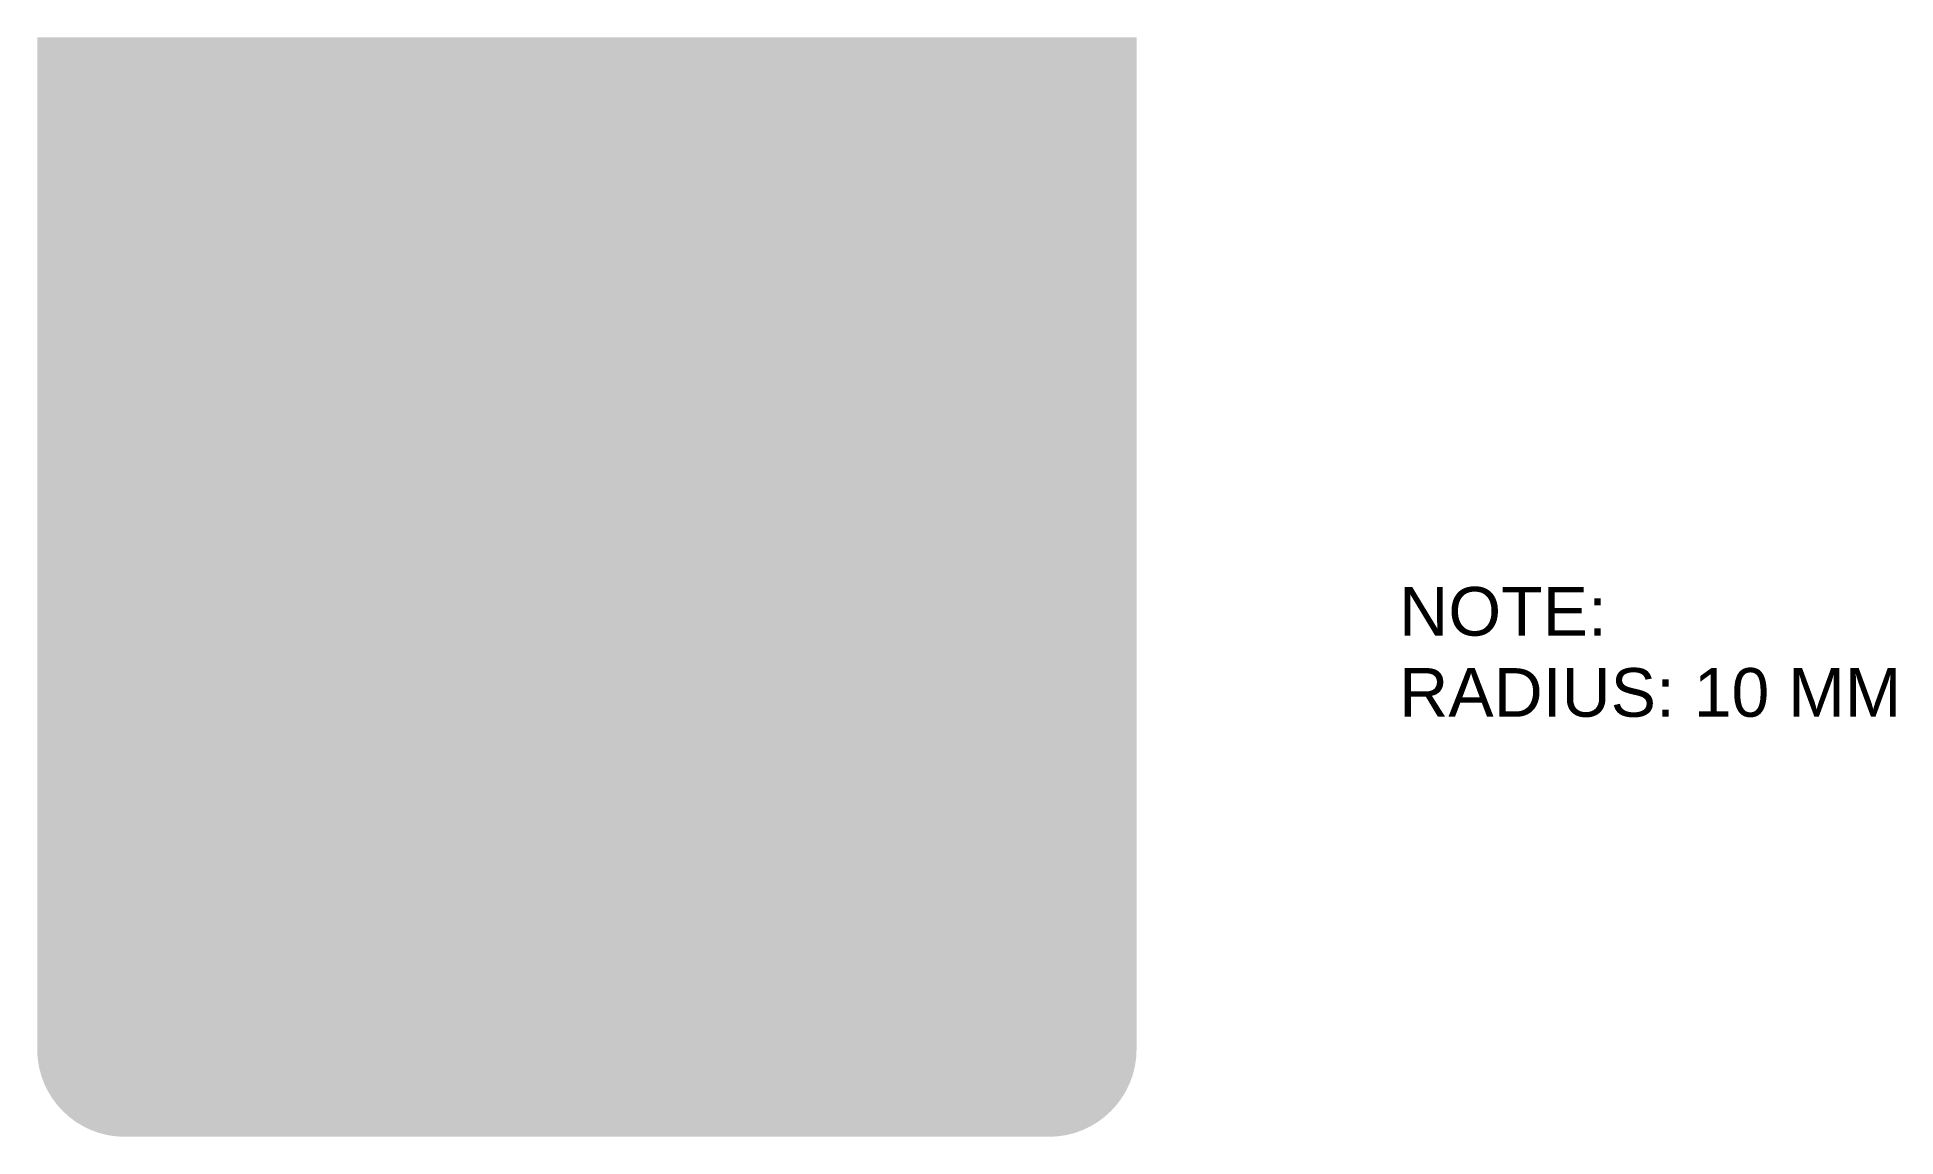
# Model space of a CAD drawing. Header units: millimetres. Extents: x 10 to 201, y 157 to 270.
import ezdxf

# ---------------------------------------------------------------- set-up
doc = ezdxf.new("R2010")
doc.units = ezdxf.units.MM
doc.layers.get('0').update_dxf_attribs({"lineweight": 25})
doc.styles.add('textstyle11', font='arial.ttf')

msp = doc.modelspace()

# ---------------------------------------------------------------- hatches: boundary and pattern name
at = {"transparency": 33554687}
h = msp.add_hatch(color=256, dxfattribs=at)
edge = h.paths.add_edge_path(flags=0)
edge.add_line((10, 270), (10, 166))
edge.add_arc((19, 166), 9, 180, 270)
edge.add_line((19, 157), (114, 157))
edge.add_arc((114, 166), 9, 270, 360)
edge.add_line((123, 166), (123, 270))
edge.add_line((123, 270), (10, 270))

# ---------------------------------------------------------------- texts
at = {"insert": (150, 213.5), "char_height": 5, "attachment_point": 1, "style": 'textstyle11'}
msp.add_mtext('NOTE:\\PRADIUS: 10 MM', dxfattribs=at)

doc.saveas('drawing.dxf')
